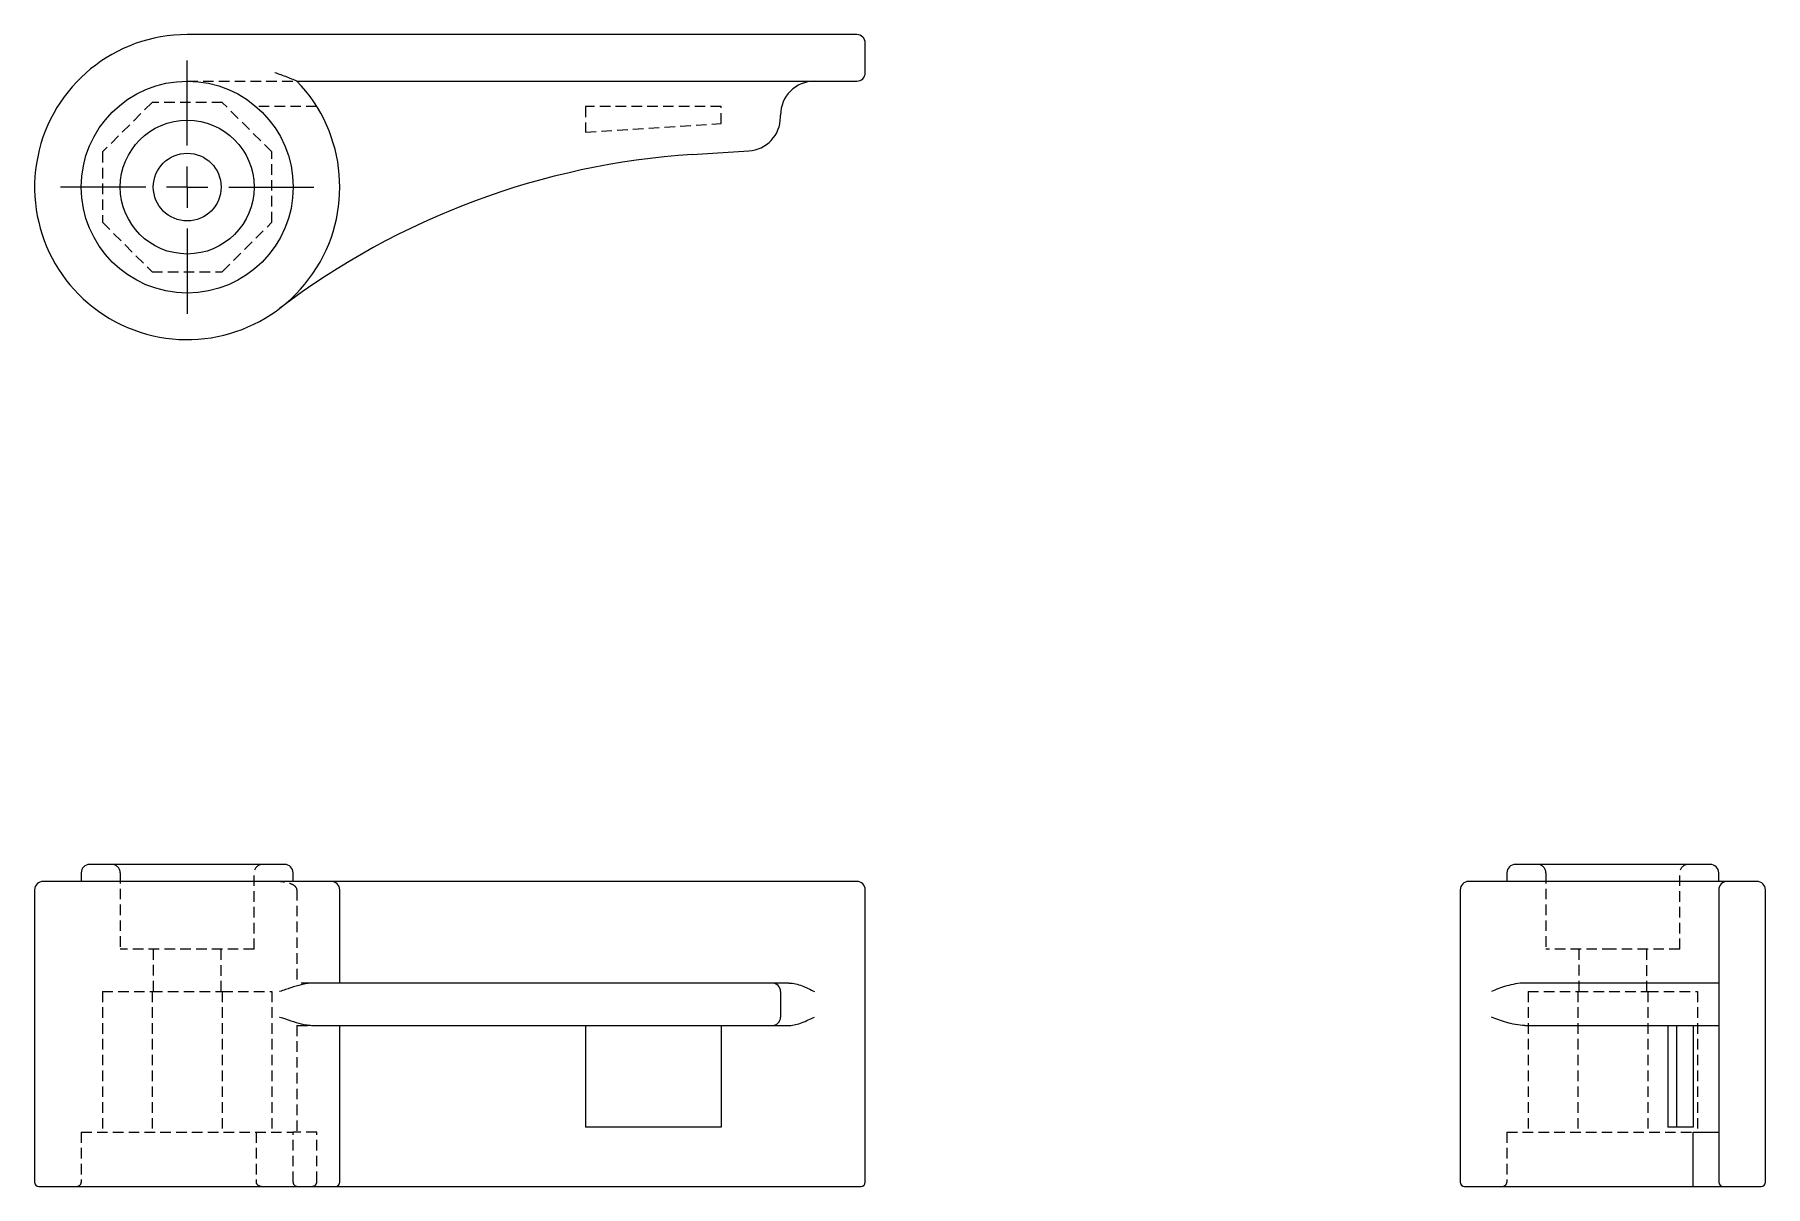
# Model space of a CAD drawing. Header units: millimetres. Extents: x 33 to 241, y 38 to 176.
import ezdxf

# ---------------------------------------------------------------- set-up
doc = ezdxf.new("R2010")
doc.units = ezdxf.units.MM
doc.linetypes.add('HIDDEN', pattern=[1.905, 1.27, -0.635])
doc.layers.add('10', color=7, linetype='Continuous')

# ---------------------------------------------------------------- blocks, each defined once
blk = doc.blocks.new('SW_CENTERMARKSYMBOL_0')
at = {"layer": '10', "color": 0}
for p, q in [((0, 5), (0, 15.26)), ((0, 0), (0, 2.5)), ((-5, 0), (-15.26, 0)), ((0, 0), (-2.5, 0)), ((0, 0), (0, -2.5)), ((0, 0), (2.5, 0)), ((5, 0), (15.26, 0)), ((0, -5), (0, -15.26))]:
    blk.add_line(p, q, dxfattribs=at)

msp = doc.modelspace()

# ---------------------------------------------------------------- linework, layer by layer
at = {"color": 7, "linetype": 'Continuous', "lineweight": 25}
for p, q in [((131.98, 176.37), (51.37, 176.37)), ((133, 171.78), (133, 175.35)), ((64.58, 170.76), (131.98, 170.76)), ((122.8, 166.42), (122.8, 166.67)), ((112.16, 161.91), (118.98, 162.35)), ((38.61, 75.39), (38.61, 74.37)), ((63.1, 76.41), (39.63, 76.41)), ((64.12, 74.37), (64.12, 75.39)), ((210.24, 75.39), (210.24, 74.37)), ((223, 76.41), (211.27, 76.41)), ((234.73, 76.41), (223, 76.41)), ((235.76, 74.37), (235.76, 75.39)), ((33, 73.35), (33, 38.15)), ((68.71, 74.37), (34.02, 74.37)), ((131.98, 74.37), (68.71, 74.37)), ((69.73, 62.13), (69.73, 73.35)), ((133, 38.15), (133, 73.35)), ((204.63, 73.35), (204.63, 38.15)), ((236.78, 74.37), (205.65, 74.37)), ((235.76, 73.35), (235.76, 38.15)), ((240.35, 74.37), (236.78, 74.37)), ((241.37, 38.15), (241.37, 73.35)), ((112.09, 62.13), (66.37, 62.13)), ((118.91, 62.13), (112.09, 62.13)), ((121.78, 62.13), (118.91, 62.13)), ((123.82, 62.13), (121.78, 62.13)), ((122.8, 61.11), (122.8, 58.04)), ((227.93, 62.13), (212.41, 62.13)), ((228.36, 62.13), (227.93, 62.13)), ((231.42, 62.13), (228.36, 62.13)), ((231.67, 62.13), (231.42, 62.13)), ((235.76, 62.13), (231.67, 62.13)), ((66.37, 57.02), (112.09, 57.02)), ((69.73, 38.15), (69.73, 57.02)), ((99.33, 57.02), (99.33, 44.78)), ((112.09, 57.02), (118.91, 57.02)), ((115.65, 57.02), (115.65, 44.78)), ((118.91, 57.02), (121.78, 57.02)), ((121.78, 57.02), (123.82, 57.02)), ((212.41, 57.02), (227.93, 57.02)), ((227.93, 57.02), (228.36, 57.02)), ((228.36, 57.02), (231.42, 57.02)), ((229.63, 57.02), (229.63, 44.78)), ((230.65, 57.02), (230.65, 44.78)), ((231.42, 57.02), (231.67, 57.02)), ((231.67, 57.02), (235.76, 57.02)), ((232.69, 57.02), (232.69, 44.78)), ((115.65, 44.78), (99.33, 44.78)), ((230.65, 44.78), (229.63, 44.78)), ((232.69, 44.78), (230.65, 44.78)), ((232.69, 44.17), (235.76, 44.17)), ((232.69, 38.15), (232.69, 44.17)), ((33.51, 37.64), (69.22, 37.64)), ((69.22, 37.64), (131.98, 37.64)), ((131.98, 37.64), (132.49, 37.64)), ((205.14, 37.64), (232.69, 37.64)), ((232.69, 37.64), (236.27, 37.64)), ((236.27, 37.64), (236.78, 37.64)), ((236.78, 37.64), (240.35, 37.64)), ((240.35, 37.64), (240.86, 37.64))]:
    msp.add_line(p, q, dxfattribs=at)
at = {"color": 7, "linetype": 'HIDDEN', "lineweight": 18}
for p, q in [((51.37, 170.76), (64.58, 170.76)), ((47.14, 168.2), (41.16, 162.23)), ((55.59, 168.2), (47.14, 168.2)), ((61.57, 162.23), (55.59, 168.2)), ((66.97, 167.69), (59.66, 167.69)), ((99.33, 167.69), (99.33, 164.63)), ((115.65, 167.69), (99.33, 167.69)), ((115.65, 165.65), (115.65, 167.69)), ((99.33, 164.63), (115.65, 165.65)), ((41.16, 162.23), (41.16, 153.77)), ((61.57, 153.77), (61.57, 162.23)), ((41.16, 153.77), (47.14, 147.8)), ((55.59, 147.8), (61.57, 153.77)), ((47.14, 147.8), (55.59, 147.8)), ((43.31, 75.39), (43.31, 66.21)), ((59.43, 66.21), (59.43, 75.39)), ((214.94, 75.39), (214.94, 66.21)), ((231.06, 66.21), (231.06, 75.39)), ((64.58, 73.35), (64.58, 62.13)), ((59.43, 66.21), (43.31, 66.21)), ((47.29, 66.21), (47.29, 61.11)), ((55.45, 61.11), (55.45, 66.21)), ((223, 66.21), (214.94, 66.21)), ((218.92, 66.21), (218.92, 61.11)), ((231.06, 66.21), (223, 66.21)), ((227.08, 61.11), (227.08, 66.21)), ((41.16, 61.11), (47.14, 61.11)), ((41.16, 61.11), (41.16, 44.17)), ((47.14, 61.11), (47.14, 44.17)), ((47.14, 61.11), (55.59, 61.11)), ((55.59, 61.11), (61.57, 61.11)), ((55.59, 61.11), (55.59, 44.17)), ((61.57, 61.11), (61.57, 44.17)), ((66.37, 62.13), (64.58, 62.13)), ((212.8, 61.11), (218.77, 61.11)), ((212.8, 61.11), (212.8, 44.17)), ((218.77, 61.11), (227.23, 61.11)), ((218.77, 61.11), (218.77, 44.17)), ((227.23, 61.11), (233.2, 61.11)), ((227.23, 61.11), (227.23, 44.17)), ((233.2, 61.11), (233.2, 44.17)), ((64.58, 57.02), (66.37, 57.02)), ((64.58, 57.02), (64.58, 44.17)), ((38.61, 44.17), (64.12, 44.17)), ((38.61, 44.17), (38.61, 38.15)), ((59.66, 44.17), (59.66, 38.15)), ((66.97, 44.17), (64.12, 44.17)), ((64.12, 38.15), (64.12, 44.17)), ((66.97, 38.15), (66.97, 44.17)), ((210.24, 44.17), (232.69, 44.17)), ((210.24, 44.17), (210.24, 38.15))]:
    msp.add_line(p, q, dxfattribs=at)
at = {"color": 7, "linetype": 'Continuous', "lineweight": 25}
for radius in [12.76, 8.06, 4.08]:
    msp.add_circle((51.37, 158), radius, dxfattribs=at)
for centre, radius, start, end in [((51.37, 158), 18.37, 90, 43.983), ((131.98, 175.35), 1.02, 0, 90), ((131.98, 171.78), 1.02, 270, 0), ((126.88, 166.67), 4.08, 90, 180), ((118.71, 166.42), 4.08, 273.6782, 0), ((118.05, 70.26), 91.84, 93.6782, 127.2355), ((39.63, 75.39), 1.02, 90, 180), ((63.1, 75.39), 1.02, 0, 90), ((211.27, 75.39), 1.02, 90, 180), ((234.73, 75.39), 1.02, 0, 90), ((34.02, 73.35), 1.02, 90, 180), ((68.71, 73.35), 1.02, 0, 90), ((131.98, 73.35), 1.02, 0, 90), ((205.65, 73.35), 1.02, 90, 180), ((236.78, 73.35), 1.02, 90, 180), ((240.35, 73.35), 1.02, 0, 90), ((121.78, 61.11), 1.02, 0, 90), ((121.78, 58.04), 1.02, 270, 0), ((33.51, 38.15), 0.51, 180, 270), ((69.22, 38.15), 0.51, 270, 0), ((132.49, 38.15), 0.51, 270, 0), ((205.14, 38.15), 0.51, 180, 270), ((236.27, 38.15), 0.51, 180, 270), ((240.86, 38.15), 0.51, 270, 0)]:
    msp.add_arc(centre, radius, start, end, dxfattribs=at)
at = {"color": 7, "linetype": 'HIDDEN', "lineweight": 18}
for centre, radius, start, end in [((42.29, 75.39), 1.02, 0, 90), ((60.45, 75.39), 1.02, 90, 180), ((213.92, 75.39), 1.02, 0, 90), ((232.08, 75.39), 1.02, 90, 180), ((38.1, 38.15), 0.51, 270, 0), ((64.63, 38.15), 0.51, 180, 270), ((209.73, 38.15), 0.51, 270, 0)]:
    msp.add_arc(centre, radius, start, end, dxfattribs=at)
at = {"color": 7, "linetype": 'Continuous', "lineweight": 25}
for points, knots in [([(64.58, 170.76), (64.58, 170.76), (64.57, 170.76), (64.51, 170.79), (64.47, 170.8), (64.34, 170.86), (64.23, 170.9), (63.9, 171.04), (63.66, 171.14), (63.17, 171.33), (62.92, 171.42), (62.42, 171.6), (62.17, 171.69), (61.91, 171.78)], [0, 0, 0, 0, 0.0625, 0.0625, 0.125, 0.125, 0.25, 0.25, 0.5, 0.5, 0.75, 0.75, 1, 1, 1, 1]), ([(66.3, 62.12), (66.12, 62.11), (65.74, 62.08), (64.94, 61.9), (63.88, 61.57), (62.97, 61.26), (62.49, 61.11), (62.48, 61.11)], [0, 0, 0, 0, 0.159645, 0.344164, 0.667089, 0.99369, 1, 1, 1, 1]), ([(123.82, 62.13), (124.09, 62.13), (124.36, 62.09), (124.88, 61.97), (125.15, 61.88), (125.65, 61.69), (125.9, 61.58), (126.39, 61.35), (126.64, 61.23), (126.88, 61.11)], [0, 0, 0, 0, 0.25, 0.25, 0.5, 0.5, 0.75, 0.75, 1, 1, 1, 1]), ([(212.41, 62.13), (212.02, 62.13), (211.64, 62.08), (210.91, 61.96), (210.56, 61.87), (209.89, 61.68), (209.57, 61.57), (208.95, 61.35), (208.66, 61.23), (208.38, 61.11)], [0, 0, 0, 0, 0.25, 0.25, 0.5, 0.5, 0.75, 0.75, 1, 1, 1, 1]), ([(62.48, 58.04), (62.49, 58.04), (62.96, 57.89), (63.87, 57.58), (64.94, 57.26), (65.74, 57.07), (66.12, 57.04), (66.29, 57.03)], [0, 0, 0, 0, 0.0063144, 0.3297054, 0.6563312, 0.839148, 1, 1, 1, 1]), ([(123.82, 57.02), (124.09, 57.02), (124.36, 57.06), (124.88, 57.18), (125.15, 57.27), (125.65, 57.46), (125.9, 57.57), (126.39, 57.8), (126.64, 57.92), (126.88, 58.04)], [0, 0, 0, 0, 0.25, 0.25, 0.5, 0.5, 0.75, 0.75, 1, 1, 1, 1]), ([(212.41, 57.02), (212.02, 57.02), (211.64, 57.07), (210.91, 57.19), (210.56, 57.28), (209.89, 57.47), (209.57, 57.58), (208.95, 57.81), (208.66, 57.93), (208.38, 58.04)], [0, 0, 0, 0, 0.25, 0.25, 0.5, 0.5, 0.75, 0.75, 1, 1, 1, 1]), ([(232.69, 37.64), (232.69, 37.64), (232.69, 37.65), (232.69, 37.69), (232.69, 37.73), (232.69, 37.81), (232.69, 37.87), (232.69, 38), (232.69, 38.07), (232.69, 38.15)], [0, 0, 0, 0, 0.25, 0.25, 0.5, 0.5, 0.75, 0.75, 1, 1, 1, 1])]:
    msp.add_open_spline(points, degree=3, knots=knots, dxfattribs=at)
at = {"color": 7, "linetype": 'HIDDEN', "lineweight": 18}
for points, knots in [([(64.58, 73.35), (64.58, 73.42), (64.57, 73.49), (64.51, 73.61), (64.47, 73.66), (64.34, 73.81), (64.23, 73.89), (63.9, 74.07), (63.66, 74.15), (63.17, 74.27), (62.92, 74.31), (62.42, 74.36), (62.17, 74.37), (61.91, 74.37)], [0, 0, 0, 0, 0.0625, 0.0625, 0.125, 0.125, 0.25, 0.25, 0.5, 0.5, 0.75, 0.75, 1, 1, 1, 1]), ([(59.66, 38.15), (59.66, 38.06), (59.69, 37.98), (59.8, 37.85), (59.86, 37.8), (60.09, 37.67), (60.25, 37.64), (60.42, 37.64)], [0, 0, 0, 0, 0.25, 0.25, 0.5, 0.5, 1, 1, 1, 1]), ([(66.36, 37.64), (66.44, 37.64), (66.51, 37.65), (66.65, 37.69), (66.71, 37.73), (66.83, 37.81), (66.88, 37.87), (66.95, 38), (66.97, 38.07), (66.97, 38.15)], [0, 0, 0, 0, 0.25, 0.25, 0.5, 0.5, 0.75, 0.75, 1, 1, 1, 1])]:
    msp.add_open_spline(points, degree=3, knots=knots, dxfattribs=at)

# ---------------------------------------------------------------- block references
at = {"layer": '10'}
msp.add_blockref('SW_CENTERMARKSYMBOL_0', (51.37, 158), dxfattribs=at)

doc.saveas('drawing.dxf')
